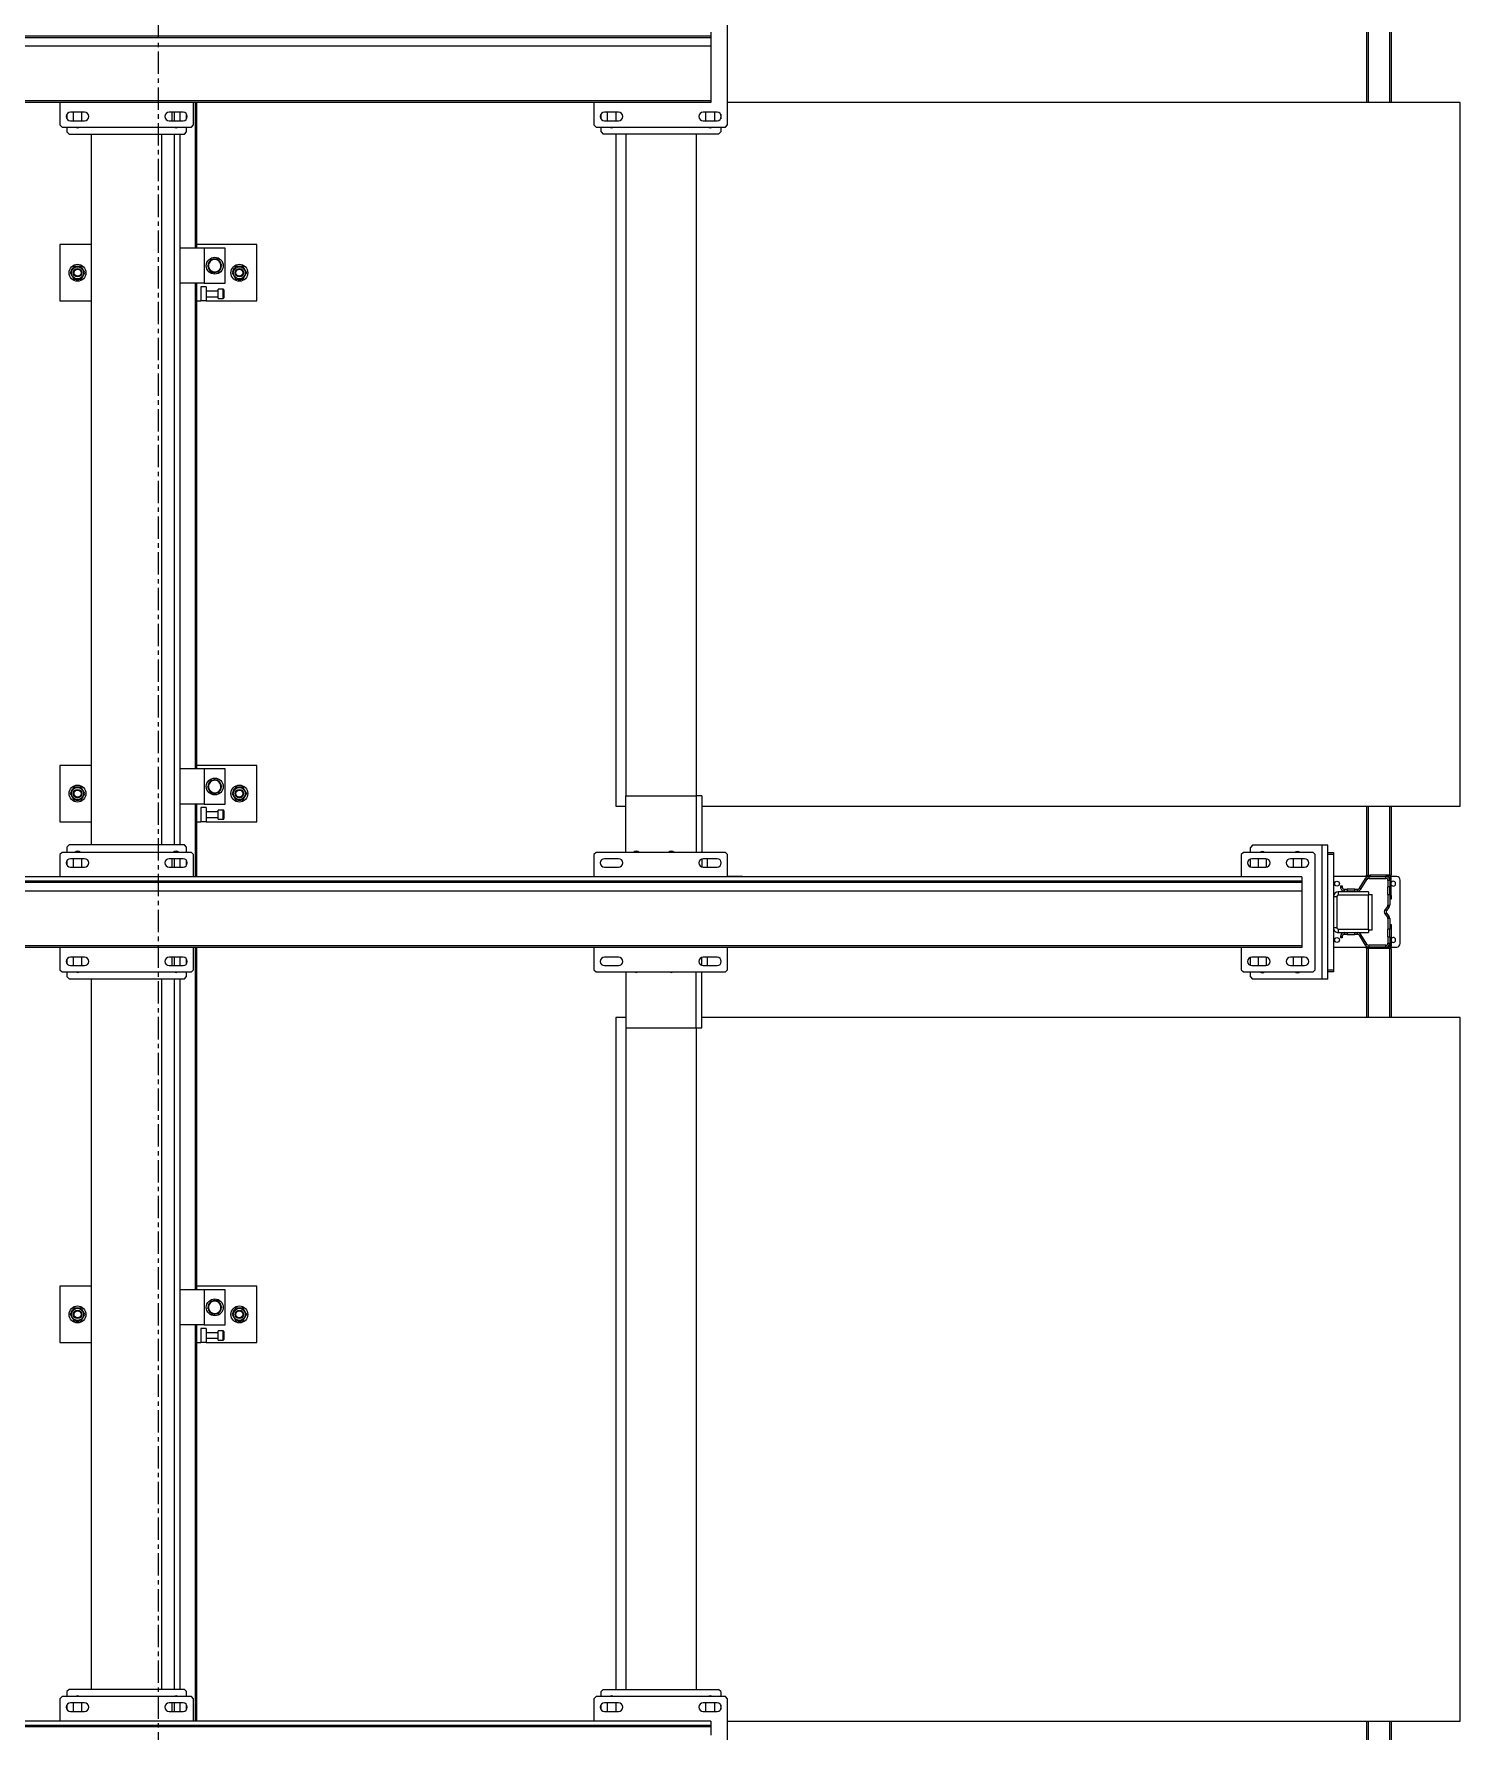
# Model space of a CAD drawing. Header units: millimetres. Extents: x 6622 to 532820, y 3370 to 359312.
# Drawn here: x 462973 to 465000, y 302526 to 304937 of the extents above; entities that cross this region are included whole.
import ezdxf

# ---------------------------------------------------------------- set-up
doc = ezdxf.new("R2010")
doc.units = ezdxf.units.MM
doc.linetypes.add('CENTER', pattern=[50.8, 31.75, -6.35, 6.35, -6.35])

# ---------------------------------------------------------------- blocks, each defined once
blk = doc.blocks.new('A$C6F3A12F4')
at = {"color": 2, "linetype": 'Continuous', "lineweight": 25}
for p, q in [((9785.2, 3700), (9785.2, 2659)), ((10785.2, 3700), (9785.2, 3700)), ((10785.2, 2622.1), (10785.2, 3700)), ((11085.2, 3700), (11085.2, 2622.1)), ((12085.2, 3700), (11085.2, 3700)), ((12085.2, 2659), (12085.2, 3700)), ((9685.2, 3602), (9785.2, 3602)), ((9685.2, 3599.5), (9785.2, 3599.5)), ((10785.2, 3602), (10883.2, 3602)), ((10785.2, 3599.5), (10883.2, 3599.5)), ((10883.2, 3599.5), (10883.2, 3602)), ((10883.2, 3599), (10883.2, 3599.5)), ((10885.2, 3599), (10883.2, 3599)), ((10883.2, 3599), (10883.2, 3572)), ((10885.2, 3610), (10885.2, 3601.8)), ((10885.2, 3599), (10885.2, 3594.5)), ((10887.7, 3594.5), (10885.2, 3594.5)), ((10885.2, 3570.1), (10885.2, 3594.5)), ((10886.2, 3602), (10886.2, 3600)), ((10912.2, 3602), (10886.2, 3602)), ((10890.7, 3600), (10886.2, 3600)), ((10887.7, 3570.1), (10887.7, 3594.5)), ((10980.2, 3615), (10890.2, 3615)), ((10890.7, 3600), (10890.7, 3597.5)), ((10890.7, 3600), (10899.8, 3600)), ((10890.7, 3597.5), (10899.8, 3597.5)), ((10899.8, 3600), (10899.8, 3597.5)), ((10910.6, 3600), (10899.8, 3600)), ((10910.6, 3597.5), (10899.8, 3597.5)), ((10910.6, 3600), (10925.8, 3600)), ((10910.6, 3597.5), (10910.6, 3600)), ((10910.6, 3597.5), (10925.8, 3597.5)), ((10912.2, 3600), (10912.2, 3602)), ((10912.2, 3602), (10917.2, 3602)), ((10917.2, 3602), (10917.2, 3600)), ((10925.8, 3597.5), (10925.8, 3600)), ((10929.2, 3598.8), (10927.6, 3596.8)), ((10927.6, 3596.8), (10931.8, 3593.5)), ((10929.2, 3598.8), (10933.3, 3595.5)), ((10931.8, 3593.5), (10933.3, 3595.5)), ((10937.1, 3595.5), (10941.2, 3598.8)), ((10937.1, 3595.5), (10938.6, 3593.5)), ((10938.6, 3593.5), (10942.8, 3596.8)), ((10942.8, 3596.8), (10941.2, 3598.8)), ((10944.6, 3600), (10944.6, 3597.5)), ((10944.6, 3600), (10959.8, 3600)), ((10944.6, 3597.5), (10959.8, 3597.5)), ((10953.2, 3600), (10953.2, 3602)), ((10953.2, 3602), (10958.2, 3602)), ((10958.2, 3602), (10958.2, 3600)), ((10958.2, 3602), (10984.2, 3602)), ((10959.8, 3600), (10959.8, 3597.5)), ((10970.6, 3600), (10959.8, 3600)), ((10970.6, 3597.5), (10959.8, 3597.5)), ((10970.6, 3600), (10979.7, 3600)), ((10970.6, 3597.5), (10970.6, 3600)), ((10970.6, 3597.5), (10979.7, 3597.5)), ((10979.7, 3600), (10984.2, 3600)), ((10979.7, 3597.5), (10979.7, 3600)), ((10985.2, 3594.5), (10982.7, 3594.5)), ((10982.7, 3594.5), (10982.7, 3570.1)), ((10984.2, 3600), (10984.2, 3602)), ((10985.2, 3601.8), (10985.2, 3610)), ((10987.2, 3599), (10985.2, 3599)), ((10985.2, 3599), (10985.2, 3594.5)), ((10985.2, 3594.5), (10985.2, 3570.1)), ((10987.2, 3599.5), (10987.2, 3602)), ((10987.2, 3602), (11085.2, 3602)), ((10987.2, 3599), (10987.2, 3599.5)), ((10987.2, 3599.5), (11085.2, 3599.5)), ((10987.2, 3599), (10987.2, 3572)), ((12085.2, 3602), (12185.2, 3602)), ((12085.2, 3599.5), (12185.2, 3599.5)), ((9685.2, 3569.5), (9785.2, 3569.5)), ((10785.2, 3569.5), (10883.2, 3569.5)), ((10883.2, 3572), (10885.2, 3572)), ((10883.2, 3567), (10883.2, 3572)), ((10885.2, 3570.1), (10885.2, 3567)), ((10885.2, 3570.1), (10887.7, 3570.1)), ((10906.7, 3569.9), (10906.7, 3526.9)), ((10906.7, 3569.9), (10911.7, 3569.9)), ((10910.7, 3569.9), (10910.7, 3574.9)), ((10960.7, 3574.9), (10910.7, 3574.9)), ((10960.7, 3569.9), (10910.7, 3569.9)), ((10911.7, 3569.9), (10911.7, 3526.9)), ((10959.7, 3526.9), (10959.7, 3569.9)), ((10959.7, 3569.9), (10964.7, 3569.9)), ((10960.7, 3569.9), (10960.7, 3574.9)), ((10964.7, 3526.9), (10964.7, 3569.9)), ((10982.7, 3570.1), (10985.2, 3570.1)), ((10985.2, 3572), (10987.2, 3572)), ((10985.2, 3567), (10985.2, 3570.1)), ((10987.2, 3572), (10987.2, 3567)), ((10987.2, 3569.5), (11085.2, 3569.5)), ((12085.2, 3569.5), (12185.2, 3569.5)), ((9685.2, 3567), (9785.2, 3567)), ((10785.2, 3567), (10883.2, 3567)), ((10885.2, 3567), (10883.2, 3567)), ((10885.2, 3567), (10885.2, 3520)), ((10889.1, 3567.5), (10887.8, 3565.4)), ((10901.8, 3556.9), (10887.8, 3565.4)), ((10903.1, 3559), (10889.1, 3567.5)), ((10901.8, 3556.9), (10903.1, 3559)), ((10903.2, 3550.3), (10903.2, 3554.3)), ((10905.7, 3554.3), (10903.2, 3554.3)), ((10905.7, 3550.3), (10903.2, 3550.3)), ((10903.2, 3550.3), (10903.2, 3539.5)), ((10905.7, 3550.3), (10905.7, 3554.3)), ((10905.7, 3550.3), (10905.7, 3539.5)), ((10967.2, 3554.3), (10964.7, 3554.3)), ((10967.2, 3550.3), (10964.7, 3550.3)), ((10967.2, 3554.3), (10967.2, 3550.3)), ((10967.2, 3539.5), (10967.2, 3550.3)), ((10981.3, 3567.5), (10967.3, 3559)), ((10967.3, 3559), (10968.6, 3556.9)), ((10982.6, 3565.4), (10968.6, 3556.9)), ((10982.6, 3565.4), (10981.3, 3567.5)), ((10987.2, 3567), (10985.2, 3567)), ((10985.2, 3520), (10985.2, 3567)), ((10987.2, 3567), (11085.2, 3567)), ((12085.2, 3567), (12185.2, 3567)), ((10898.2, 3532.5), (10900.2, 3532.5)), ((10898.2, 3530), (10898.2, 3532.5)), ((10898.2, 3530), (10900.2, 3530)), ((10900.2, 3530), (10900.2, 3532.5)), ((10903.2, 3539.5), (10905.7, 3539.5)), ((10903.2, 3535.5), (10903.2, 3539.5)), ((10903.2, 3535.5), (10905.7, 3535.5)), ((10905.7, 3535.5), (10905.7, 3539.5)), ((10906.7, 3526.9), (10911.7, 3526.9)), ((10913.7, 3524.9), (10913.7, 3519.9)), ((10913.7, 3524.9), (10957.7, 3524.9)), ((10957.7, 3519.9), (10957.7, 3524.9)), ((10959.7, 3526.9), (10964.7, 3526.9)), ((10964.7, 3539.5), (10967.2, 3539.5)), ((10964.7, 3535.5), (10967.2, 3535.5)), ((10967.2, 3539.5), (10967.2, 3535.5)), ((10970.2, 3532.5), (10970.2, 3530)), ((10970.2, 3532.5), (10972.2, 3532.5)), ((10970.2, 3530), (10972.2, 3530)), ((10972.2, 3532.5), (10972.2, 3530)), ((11030.7, 3511.9), (10840.7, 3511.9)), ((10840.7, 3511.9), (10840.7, 3503.9)), ((11030.7, 3503.9), (10840.7, 3503.9)), ((10840.7, 3503.9), (10840.7, 3404.9)), ((10850.7, 3511.9), (10850.7, 3519.9)), ((10850.7, 3519.9), (10853.7, 3519.9)), ((10853.7, 3519.9), (10853.7, 3511.9)), ((10853.7, 3519.9), (11017.7, 3519.9)), ((11017.7, 3511.9), (11017.7, 3519.9)), ((11017.7, 3519.9), (11020.7, 3519.9)), ((11020.7, 3519.9), (11020.7, 3511.9)), ((11030.7, 3511.9), (11030.7, 3503.9)), ((11030.7, 3503.9), (11030.7, 3404.9)), ((10853.7, 3494), (10850.7, 3491)), ((10850.7, 3491), (10850.7, 3392)), ((11017.7, 3494), (10853.7, 3494)), ((10859.7, 3479), (10859.7, 3459)), ((10871.7, 3474.9), (10859.7, 3474.9)), ((10871.7, 3459), (10871.7, 3479)), ((10885.7, 3475), (10885.7, 225)), ((10885.7, 3475), (10891.1, 3475)), ((10891.1, 225), (10891.1, 3475)), ((10891.1, 3475), (10893.7, 3475)), ((10893.7, 3475), (10893.7, 225)), ((10893.7, 3475), (10905.7, 3475)), ((10905.7, 3475), (10905.7, 225)), ((10905.7, 3475), (10983.1, 3475)), ((10983.1, 225), (10983.1, 3475)), ((10983.1, 3475), (10985.7, 3475)), ((10985.7, 3475), (10985.7, 225)), ((10999.7, 3479), (10999.7, 3459)), ((11011.7, 3474.9), (10999.7, 3474.9)), ((11011.7, 3459), (11011.7, 3479)), ((11020.7, 3491), (11017.7, 3494)), ((11020.7, 3392), (11020.7, 3491)), ((10859.7, 3462.9), (10871.7, 3462.9)), ((10999.7, 3462.9), (11011.7, 3462.9)), ((10871.6, 3424.9), (10859.8, 3424.9)), ((11011.6, 3424.9), (10999.8, 3424.9)), ((10840.7, 3404.9), (10843.7, 3401.9)), ((10850.7, 3401.9), (10843.7, 3401.9)), ((10859.7, 3424), (10859.7, 3404)), ((10859.7, 3412.9), (10871.7, 3412.9)), ((10871.3, 3401.9), (10860.1, 3401.9)), ((10871.7, 3404), (10871.7, 3424)), ((10999.7, 3424), (10999.7, 3404)), ((10999.7, 3412.9), (11011.7, 3412.9)), ((11011.3, 3401.9), (11000.1, 3401.9)), ((11011.7, 3404), (11011.7, 3424)), ((11027.7, 3401.9), (11020.7, 3401.9)), ((11027.7, 3401.9), (11030.7, 3404.9)), ((10850.7, 3392), (10853.7, 3389)), ((10853.7, 3389), (10885.7, 3389)), ((10985.7, 3389), (11017.7, 3389)), ((11017.7, 3389), (11020.7, 3392)), ((10885.2, 2680), (10885.2, 2659)), ((9817.2, 2659), (9653.2, 2659)), ((9820.2, 2656), (9817.2, 2659)), ((9820.2, 2472), (9820.2, 2656)), ((10853.7, 2659), (10850.7, 2656)), ((10850.7, 2656), (10850.7, 2472)), ((10885.7, 2659), (10853.7, 2659)), ((11017.7, 2659), (10985.7, 2659)), ((11020.7, 2656), (11017.7, 2659)), ((11020.7, 2472), (11020.7, 2656)), ((12053.2, 2659), (12050.2, 2656)), ((12050.2, 2656), (12050.2, 2472)), ((12217.2, 2659), (12053.2, 2659)), ((9685.2, 2635), (9690.6, 2635)), ((9690.6, 1065), (9690.6, 2635)), ((9690.6, 2635), (9693.2, 2635)), ((9693.2, 2635), (9693.2, 1065)), ((9693.2, 2635), (9705.2, 2635)), ((9705.2, 2635), (9705.2, 1065)), ((9705.2, 2635), (9782.6, 2635)), ((9782.6, 1065), (9782.6, 2635)), ((9782.6, 2635), (9785.2, 2635)), ((9785.2, 2635), (9785.2, 1065)), ((9799.2, 2644), (9799.2, 2624)), ((9799.2, 2640.1), (9811.2, 2640.1)), ((9802, 2649.1), (9808.4, 2649.1)), ((9811.2, 2624), (9811.2, 2644)), ((9820.2, 2649.1), (9827.2, 2649.1)), ((9830.2, 2646.1), (9827.2, 2649.1)), ((9830.2, 2646.1), (9830.2, 2482.1)), ((10859.7, 2644), (10859.7, 2624)), ((10859.7, 2630.1), (10871.7, 2630.1)), ((10871.7, 2624), (10871.7, 2644)), ((10999.7, 2644), (10999.7, 2624)), ((10999.7, 2630.1), (11011.7, 2630.1)), ((11011.7, 2624), (11011.7, 2644)), ((12043.2, 2649.1), (12040.2, 2646.1)), ((12040.2, 2482.1), (12040.2, 2646.1)), ((12043.2, 2649.1), (12050.2, 2649.1)), ((12059.2, 2644), (12059.2, 2624)), ((12059.2, 2640.1), (12071.2, 2640.1)), ((12062, 2649.1), (12068.4, 2649.1)), ((12071.2, 2624), (12071.2, 2644)), ((12085.2, 2635), (12090.6, 2635)), ((12085.2, 2635), (12085.2, 1065)), ((12090.6, 1065), (12090.6, 2635)), ((12090.6, 2635), (12093.2, 2635)), ((12093.2, 2635), (12093.2, 1065)), ((12093.2, 2635), (12105.2, 2635)), ((9811.2, 2628.1), (9799.2, 2628.1)), ((9830.2, 2614.1), (10770.2, 2614.1)), ((10770.2, 2622.1), (10770.2, 2614.1)), ((10770.2, 2622.1), (10850.7, 2622.1)), ((10770.2, 2614.1), (10850.7, 2614.1)), ((10770.2, 2514.1), (10770.2, 2614.1)), ((10860, 2622.1), (10871.4, 2622.1)), ((11011.4, 2622.1), (11000, 2622.1)), ((11100.2, 2622.1), (11020.7, 2622.1)), ((11100.2, 2614.1), (11020.7, 2614.1)), ((11100.2, 2614.1), (11100.2, 2622.1)), ((11100.2, 2514.1), (11100.2, 2614.1)), ((11100.2, 2614.1), (12040.2, 2614.1)), ((12071.2, 2628.1), (12059.2, 2628.1)), ((9830.2, 2514.1), (10770.2, 2514.1)), ((10850.7, 2514.1), (10770.2, 2514.1)), ((10785.2, 2500), (10785.2, 2514.1)), ((11020.7, 2514.1), (11100.2, 2514.1)), ((11085.2, 2514.1), (11085.2, 2500)), ((11100.2, 2514.1), (12040.2, 2514.1)), ((9799.2, 2504), (9799.2, 2484)), ((9799.2, 2500.1), (9811.2, 2500.1)), ((9799.2, 2500), (9811.2, 2500)), ((9811.2, 2488.1), (9799.2, 2488.1)), ((9811.2, 2484), (9811.2, 2504)), ((9830.2, 2500), (10785.2, 2500)), ((10859.7, 2504), (10859.7, 2484)), ((10871.7, 2484), (10871.7, 2504)), ((10999.7, 2504), (10999.7, 2484)), ((11011.7, 2484), (11011.7, 2504)), ((11085.2, 2500), (12040.2, 2500)), ((12059.2, 2504), (12059.2, 2484)), ((12059.2, 2500.1), (12071.2, 2500.1)), ((12059.2, 2500), (12071.2, 2500)), ((12071.2, 2488.1), (12059.2, 2488.1)), ((12071.2, 2484), (12071.2, 2504)), ((9785.2, 2469), (9817.2, 2469)), ((9808.7, 2479.1), (9801.7, 2479.1)), ((9817.2, 2469), (9820.2, 2472)), ((9827.2, 2479.1), (9820.2, 2479.1)), ((9827.2, 2479.1), (9830.2, 2482.1)), ((10850.7, 2472), (10853.7, 2469)), ((10853.7, 2469), (10885.7, 2469)), ((10985.7, 2469), (11017.7, 2469)), ((11017.7, 2469), (11020.7, 2472)), ((12040.2, 2482.1), (12043.2, 2479.1)), ((12050.2, 2479.1), (12043.2, 2479.1)), ((12050.2, 2472), (12053.2, 2469)), ((12053.2, 2469), (12085.2, 2469)), ((12068.6, 2479.1), (12061.8, 2479.1)), ((9987.2, 1990), (9987.2, 1904)), ((10067.2, 1990), (9987.2, 1990)), ((10067.2, 1918), (10067.2, 1990)), ((10727.2, 1990), (10727.2, 1904)), ((10807.2, 1990), (10727.2, 1990)), ((10807.2, 1918), (10807.2, 1990)), ((11467.2, 1990), (11467.2, 1904)), ((11547.2, 1990), (11467.2, 1990)), ((11547.2, 1918), (11547.2, 1990)), ((10036.7, 1965), (10036.2, 1965)), ((10036.6, 1963.2), (10036.2, 1963.2)), ((10036.3, 1962.2), (10036.6, 1963.2)), ((10776.8, 1965), (10776.2, 1965)), ((10776.6, 1963.2), (10776.2, 1963.2)), ((10776.3, 1962.2), (10776.6, 1963.2)), ((11516.8, 1965), (11516.2, 1965)), ((11516.6, 1963.2), (11516.2, 1963.2)), ((11516.3, 1962.2), (11516.6, 1963.2)), ((10042.2, 1945), (9992.2, 1945)), ((9992.2, 1945), (9992.2, 1915)), ((10012.2, 1937.3), (10008, 1934.4)), ((10016.4, 1940.2), (10012.2, 1937.3)), ((10021, 1938), (10016.4, 1940.2)), ((10025.6, 1935.8), (10021, 1938)), ((10026.8, 1930), (10026.1, 1930)), ((10042.2, 1915), (10042.2, 1945)), ((10050.7, 1942), (10050.7, 1935)), ((10063.7, 1942), (10050.7, 1942)), ((10063.7, 1935), (10050.7, 1935)), ((10051.7, 1943), (10062.7, 1943)), ((10053.2, 1935), (10053.2, 1918)), ((10061.2, 1918), (10061.2, 1935)), ((10063.7, 1935), (10063.7, 1942)), ((10782.2, 1945), (10732.2, 1945)), ((10732.2, 1945), (10732.2, 1915)), ((10752.2, 1937.3), (10748, 1934.4)), ((10756.4, 1940.2), (10752.2, 1937.3)), ((10761, 1938), (10756.4, 1940.2)), ((10765.6, 1935.8), (10761, 1938)), ((10766.8, 1930), (10766.1, 1930)), ((10782.2, 1915), (10782.2, 1945)), ((10790.7, 1942), (10790.7, 1935)), ((10803.7, 1942), (10790.7, 1942)), ((10803.7, 1935), (10790.7, 1935)), ((10791.7, 1943), (10802.7, 1943)), ((10793.2, 1935), (10793.2, 1918)), ((10801.2, 1918), (10801.2, 1935)), ((10803.7, 1935), (10803.7, 1942)), ((11522.2, 1945), (11472.2, 1945)), ((11472.2, 1945), (11472.2, 1915)), ((11492.2, 1937.3), (11488, 1934.4)), ((11496.4, 1940.2), (11492.2, 1937.3)), ((11501, 1938), (11496.4, 1940.2)), ((11505.6, 1935.8), (11501, 1938)), ((11506.7, 1930), (11506.1, 1930)), ((11522.2, 1915), (11522.2, 1945)), ((11530.7, 1942), (11530.7, 1935)), ((11543.7, 1942), (11530.7, 1942)), ((11543.7, 1935), (11530.7, 1935)), ((11531.7, 1943), (11542.7, 1943)), ((11533.2, 1935), (11533.2, 1918)), ((11541.2, 1918), (11541.2, 1935)), ((11543.7, 1935), (11543.7, 1942)), ((9992.2, 1915), (9992.2, 1880.2)), ((9992.2, 1915), (10042.2, 1915)), ((10008.8, 1924.2), (10013.4, 1922)), ((10013.4, 1922), (10018, 1919.8)), ((10018, 1919.8), (10022.2, 1922.7)), ((10022.2, 1922.7), (10026.4, 1925.6)), ((10026.6, 1928.2), (10026.2, 1928.2)), ((10026.4, 1927.4), (10026.6, 1928.2)), ((10042.2, 1915), (10042.2, 1880.2)), ((10047.2, 1918), (10047.2, 1910)), ((10047.2, 1918), (10067.2, 1918)), ((10047.2, 1910), (10067.2, 1910)), ((10067.2, 1918), (10067.2, 1910)), ((10067.2, 1904), (10067.2, 1910)), ((10732.2, 1915), (10732.2, 1880.2)), ((10732.2, 1915), (10782.2, 1915)), ((10748.8, 1924.2), (10753.4, 1922)), ((10753.4, 1922), (10758, 1919.8)), ((10758, 1919.8), (10762.2, 1922.7)), ((10762.2, 1922.7), (10766.4, 1925.6)), ((10766.6, 1928.2), (10766.2, 1928.2)), ((10766.4, 1927.4), (10766.6, 1928.2)), ((10782.2, 1915), (10782.2, 1880.2)), ((10787.2, 1918), (10787.2, 1910)), ((10787.2, 1918), (10807.2, 1918)), ((10787.2, 1910), (10807.2, 1910)), ((10807.2, 1918), (10807.2, 1910)), ((10807.2, 1904), (10807.2, 1910)), ((11472.2, 1915), (11472.2, 1880.2)), ((11472.2, 1915), (11522.2, 1915)), ((11488.8, 1924.2), (11493.4, 1922)), ((11493.4, 1922), (11498, 1919.8)), ((11498, 1919.8), (11502.2, 1922.7)), ((11502.2, 1922.7), (11506.4, 1925.6)), ((11506.6, 1928.2), (11506.2, 1928.2)), ((11506.4, 1927.4), (11506.6, 1928.2)), ((11522.2, 1915), (11522.2, 1880.2)), ((11527.2, 1918), (11527.2, 1910)), ((11527.2, 1918), (11547.2, 1918)), ((11527.2, 1910), (11547.2, 1910)), ((11547.2, 1918), (11547.2, 1910)), ((11547.2, 1904), (11547.2, 1910)), ((9785.2, 1904), (9992.2, 1904)), ((9992.2, 1902.7), (9785.2, 1902.7)), ((9817.2, 1900), (9785.2, 1900)), ((9799.2, 1885), (9799.2, 1865)), ((9811.2, 1881), (9799.2, 1881)), ((9808.5, 1890), (9801.9, 1890)), ((9811.2, 1865), (9811.2, 1885)), ((9820.2, 1897), (9817.2, 1900)), ((9820.2, 1713), (9820.2, 1897)), ((9827.2, 1890), (9820.2, 1890)), ((9830.2, 1887), (9827.2, 1890)), ((9830.2, 1723), (9830.2, 1887)), ((10042.2, 1904), (10732.2, 1904)), ((10732.2, 1902.7), (10042.2, 1902.7)), ((10782.2, 1904), (10885.7, 1904)), ((10885.7, 1902.7), (10782.2, 1902.7)), ((10843.2, 1890), (10840.2, 1887)), ((10840.2, 1887), (10840.2, 1723)), ((10850.7, 1890), (10843.2, 1890)), ((10853.7, 1900), (10850.7, 1897)), ((10850.7, 1897), (10850.7, 1713)), ((10885.7, 1900), (10853.7, 1900)), ((10859.7, 1885), (10859.7, 1865)), ((10871.7, 1881), (10859.7, 1881)), ((10869, 1890), (10862.4, 1890)), ((10871.7, 1865), (10871.7, 1885)), ((10985.7, 1904), (11472.2, 1904)), ((11472.2, 1902.7), (10985.7, 1902.7)), ((11017.7, 1900), (10985.7, 1900)), ((10999.7, 1885), (10999.7, 1865)), ((11011.7, 1881), (10999.7, 1881)), ((11009, 1890), (11002.4, 1890)), ((11011.7, 1865), (11011.7, 1885)), ((11020.7, 1897), (11017.7, 1900)), ((11020.7, 1713), (11020.7, 1897)), ((11027.2, 1890), (11020.7, 1890)), ((11030.2, 1887), (11027.2, 1890)), ((11030.2, 1723), (11030.2, 1887)), ((11522.2, 1904), (12085.2, 1904)), ((12085.2, 1902.7), (11522.2, 1902.7)), ((12043.2, 1890), (12040.2, 1887)), ((12040.2, 1887), (12040.2, 1723)), ((12050.2, 1890), (12043.2, 1890)), ((12053.2, 1900), (12050.2, 1897)), ((12050.2, 1897), (12050.2, 1713)), ((12085.2, 1900), (12053.2, 1900)), ((12059.2, 1885), (12059.2, 1865)), ((12071.2, 1881), (12059.2, 1881)), ((12068.5, 1890), (12061.9, 1890)), ((12071.2, 1865), (12071.2, 1885)), ((9799.2, 1880.2), (9811.2, 1880.2)), ((9811.2, 1872.8), (9799.2, 1872.8)), ((9799.2, 1869), (9811.2, 1869)), ((9820.8, 1872.8), (9820.2, 1872.8)), ((9830.2, 1880.2), (10840.2, 1880.2)), ((10840.2, 1872.8), (9830.2, 1872.8)), ((10850.7, 1872.8), (10849.6, 1872.8)), ((10859.7, 1880.2), (10871.7, 1880.2)), ((10871.7, 1872.8), (10859.7, 1872.8)), ((10859.7, 1869), (10871.7, 1869)), ((10999.7, 1880.2), (11011.7, 1880.2)), ((11011.7, 1872.8), (10999.7, 1872.8)), ((10999.7, 1869), (11011.7, 1869)), ((11020.8, 1872.8), (11020.7, 1872.8)), ((11030.2, 1880.2), (12040.2, 1880.2)), ((12040.2, 1872.8), (11030.2, 1872.8)), ((12050.2, 1872.8), (12049.6, 1872.8)), ((12059.2, 1880.2), (12071.2, 1880.2)), ((12071.2, 1872.8), (12059.2, 1872.8)), ((12059.2, 1869), (12071.2, 1869)), ((10840.2, 1855), (9830.2, 1855)), ((12040.2, 1855), (11030.2, 1855)), ((9799.2, 1745), (9799.2, 1725)), ((9811.2, 1741), (9799.2, 1741)), ((9811.2, 1725), (9811.2, 1745)), ((10840.2, 1755), (9830.2, 1755)), ((9987.2, 1755), (9987.2, 1710)), ((10067.2, 1710), (10067.2, 1755)), ((10727.2, 1755), (10727.2, 1710)), ((10807.2, 1710), (10807.2, 1755)), ((10859.7, 1745), (10859.7, 1725)), ((10871.7, 1741), (10859.7, 1741)), ((10871.7, 1725), (10871.7, 1745)), ((10999.7, 1745), (10999.7, 1725)), ((11011.7, 1741), (10999.7, 1741)), ((11011.7, 1725), (11011.7, 1745)), ((12040.2, 1755), (11030.2, 1755)), ((11467.2, 1755), (11467.2, 1710)), ((11547.2, 1710), (11547.2, 1755)), ((12059.2, 1745), (12059.2, 1725)), ((12071.2, 1741), (12059.2, 1741)), ((12071.2, 1725), (12071.2, 1745)), ((9799.2, 1729), (9811.2, 1729)), ((9801.9, 1720), (9808.5, 1720)), ((9817.2, 1710), (9820.2, 1713)), ((9820.2, 1720), (9827.2, 1720)), ((9827.2, 1720), (9830.2, 1723)), ((10036.7, 1735), (10036.2, 1735)), ((10036.6, 1733.2), (10036.2, 1733.2)), ((10036.3, 1732.2), (10036.6, 1733.2)), ((10776.8, 1735), (10776.2, 1735)), ((10776.6, 1733.2), (10776.2, 1733.2)), ((10776.3, 1732.2), (10776.6, 1733.2)), ((10840.2, 1723), (10843.2, 1720)), ((10843.2, 1720), (10850.7, 1720)), ((10850.7, 1713), (10853.7, 1710)), ((10859.7, 1729), (10871.7, 1729)), ((10862.4, 1720), (10869, 1720)), ((10999.7, 1729), (11011.7, 1729)), ((11002.4, 1720), (11009, 1720)), ((11017.7, 1710), (11020.7, 1713)), ((11020.7, 1720), (11027.2, 1720)), ((11027.2, 1720), (11030.2, 1723)), ((11516.8, 1735), (11516.2, 1735)), ((11516.6, 1733.2), (11516.2, 1733.2)), ((11516.3, 1732.2), (11516.6, 1733.2)), ((12040.2, 1723), (12043.2, 1720)), ((12043.2, 1720), (12050.2, 1720)), ((12050.2, 1713), (12053.2, 1710)), ((12059.2, 1729), (12071.2, 1729)), ((12061.9, 1720), (12068.5, 1720)), ((9785.2, 1710), (9817.2, 1710)), ((9987.2, 1710), (10067.2, 1710)), ((10727.2, 1710), (10807.2, 1710)), ((10853.7, 1710), (10885.7, 1710)), ((10985.7, 1710), (11017.7, 1710)), ((11467.2, 1710), (11547.2, 1710)), ((12053.2, 1710), (12085.2, 1710))]:
    blk.add_line(p, q, dxfattribs=at)
at = {"color": 2, "linetype": 'Continuous', "lineweight": 25, "flags": 128}
for points in [[(10036.7, 1965), (10036.6, 1966.9), (10036.3, 1967.9)], [(10776.8, 1965), (10776.6, 1966.9), (10776.3, 1967.9)], [(11516.8, 1965), (11516.6, 1966.9), (11516.3, 1967.9)], [(10036.7, 1735), (10036.6, 1736.9), (10036.3, 1737.9)], [(10776.8, 1735), (10776.6, 1736.9), (10776.3, 1737.9)], [(11516.8, 1735), (11516.6, 1736.9), (11516.3, 1737.9)]]:
    blk.add_lwpolyline(points, dxfattribs=at)
at = {"color": 2, "linetype": 'Continuous', "lineweight": 25}
for centre, radius in [((10895.2, 3525), 3.5), ((10975.2, 3525), 3.5), ((10027.2, 1965), 12), ((10027.2, 1965), 8.62), ((10027.2, 1965), 6), ((10027.2, 1965), 5), ((10767.2, 1965), 12), ((10767.2, 1965), 8.62), ((10767.2, 1965), 6), ((10767.2, 1965), 5), ((11507.2, 1965), 12), ((11507.2, 1965), 8.62), ((11507.2, 1965), 6), ((11507.2, 1965), 5), ((10017.2, 1930), 12), ((10757.2, 1930), 12), ((11497.2, 1930), 12), ((10027.2, 1735), 12), ((10027.2, 1735), 8.63), ((10027.2, 1735), 6), ((10027.2, 1735), 5), ((10767.2, 1735), 12), ((10767.2, 1735), 8.63), ((10767.2, 1735), 6), ((10767.2, 1735), 5), ((11507.2, 1735), 12), ((11507.2, 1735), 8.62), ((11507.2, 1735), 6), ((11507.2, 1735), 5)]:
    blk.add_circle(centre, radius, dxfattribs=at)
for centre, radius, start, end in [((10886.2, 3599), 3, 90, 180), ((10890.2, 3610), 5, 90, 180), ((10886.2, 3599), 1, 90, 180), ((10890.7, 3594.5), 5.5, 90, 180), ((10890.7, 3594.5), 3, 90, 180), ((10895.2, 3605), 3.5, 301.0027, 180), ((10895.2, 3605), 3.5, 180, 238.9973), ((10925.8, 3594.5), 5.5, 51.3402, 90), ((10925.8, 3594.5), 3, 51.3402, 90), ((10935.2, 3597.8), 5.5, 231.3402, 308.6598), ((10935.2, 3597.8), 3, 231.3402, 308.6598), ((10944.6, 3594.5), 5.5, 90, 128.6598), ((10944.6, 3594.5), 3, 90, 128.6598), ((10975.2, 3605), 3.5, 301.0027, 180), ((10975.2, 3605), 3.5, 180, 238.9973), ((10979.7, 3594.5), 5.5, 0, 90), ((10979.7, 3594.5), 3, 0, 90), ((10980.2, 3610), 5, 0, 90), ((10984.2, 3599), 3, 0, 90), ((10984.2, 3599), 1, 0, 90), ((10890.7, 3570.1), 5.5, 180, 238.5704), ((10890.7, 3570.1), 3, 180, 238.5704), ((10979.7, 3570.1), 3, 301.4296, 0), ((10979.7, 3570.1), 5.5, 301.4296, 0), ((10900.2, 3554.3), 3, 0, 58.5704), ((10900.2, 3554.3), 5.5, 0, 58.5704), ((10970.2, 3554.3), 5.5, 121.4296, 180), ((10970.2, 3554.3), 3, 121.4296, 180), ((10900.2, 3535.5), 5.5, 270, 0), ((10900.2, 3535.5), 3, 270, 0), ((10913.7, 3526.9), 7, 180, 270), ((10913.7, 3526.9), 2, 180, 270), ((10957.7, 3526.9), 7, 270, 0), ((10957.7, 3526.9), 2, 270, 0), ((10970.2, 3535.5), 5.5, 180, 270), ((10970.2, 3535.5), 3, 180, 270), ((10865.7, 3479), 6, 0, 180), ((11005.7, 3479), 6, 0, 180), ((10855.7, 3468.9), 6, 146.4427, 213.5573), ((10865.7, 3459), 6, 180, 0), ((11005.7, 3459), 6, 180, 0), ((11015.7, 3468.9), 6, 326.4427, 33.5573), ((10865.7, 3424), 6, 0, 180), ((11005.7, 3424), 6, 0, 180), ((10855.7, 3418.9), 6, 146.4427, 213.5573), ((10865.7, 3404), 6, 180, 0), ((11005.7, 3404), 6, 180, 0), ((11015.7, 3418.9), 6, 326.4427, 33.5573), ((10890.2, 2680), 5, 154.1581, 180), ((9805.2, 2644), 6, 0, 180), ((9815.2, 2634.1), 6, 326.4427, 33.5573), ((10865.7, 2644), 6, 0, 180), ((11005.7, 2644), 6, 0, 180), ((12055.2, 2634.1), 6, 146.4427, 213.5573), ((12065.2, 2644), 6, 0, 180), ((9805.2, 2624), 6, 180, 0), ((10865.7, 2624), 6, 180, 0), ((11005.7, 2624), 6, 180, 0), ((12065.2, 2624), 6, 180, 0), ((10855.2, 2579.1), 6, 138.5904, 221.4096), ((11015.2, 2579.1), 6, 336.4435, 23.5565), ((10855.2, 2529.1), 6, 138.5904, 221.4096), ((9805.2, 2504), 6, 0, 180), ((10865.7, 2504), 6, 0, 180), ((11005.7, 2504), 6, 0, 180), ((11015.2, 2529.1), 6, 336.4435, 23.5565), ((12065.2, 2504), 6, 0, 180), ((9805.2, 2484), 6, 180, 0), ((9815.2, 2494.1), 6, 326.4427, 33.5573), ((10865.7, 2484), 6, 180, 0), ((11005.7, 2484), 6, 180, 0), ((12055.2, 2494.1), 6, 146.4427, 213.5573), ((12065.2, 2484), 6, 180, 0), ((10027.2, 1965), 9.55, 221.2996, 256.7088), ((10027.2, 1965), 9.55, 349.1982, 0), ((10767.2, 1965), 9.55, 221.2996, 256.7088), ((10767.2, 1965), 9.55, 349.1982, 0), ((11507.2, 1965), 9.55, 221.2996, 256.7088), ((11507.2, 1965), 9.55, 349.1982, 0), ((10017.2, 1930), 9.55, 165.3637, 203.9741), ((10017.2, 1930), 8.87, 124.3653, 184.3653), ((10017.2, 1930), 8.87, 184.3653, 244.3653), ((10017.2, 1930), 9.55, 104.5207, 143.3519), ((10017.2, 1930), 8.87, 64.3653, 124.3653), ((10017.2, 1930), 9.55, 42.9611, 84.8708), ((10017.2, 1930), 8.86, 4.3653, 64.3653), ((10017.2, 1930), 8.86, 304.3653, 4.3653), ((10017.2, 1930), 9.55, 0, 24.9691), ((10017.2, 1930), 9.55, 349.1982, 0), ((10051.7, 1942), 1, 90, 180), ((10062.7, 1942), 1, 0, 90), ((10757.2, 1930), 9.55, 165.3637, 203.9741), ((10757.2, 1930), 8.87, 124.3653, 184.3653), ((10757.2, 1930), 8.87, 184.3653, 244.3653), ((10757.2, 1930), 9.55, 104.5207, 143.3519), ((10757.2, 1930), 8.87, 64.3653, 124.3653), ((10757.2, 1930), 9.55, 42.9611, 84.8708), ((10757.2, 1930), 8.86, 4.3653, 64.3653), ((10757.2, 1930), 8.87, 304.3653, 4.3653), ((10757.2, 1930), 9.55, 0, 24.9691), ((10757.2, 1930), 9.55, 349.1982, 0), ((10791.7, 1942), 1, 90, 180), ((10802.7, 1942), 1, 0, 90), ((11497.2, 1930), 9.55, 165.3637, 203.9741), ((11497.2, 1930), 8.87, 124.3653, 184.3653), ((11497.2, 1930), 8.86, 184.3653, 244.3653), ((11497.2, 1930), 9.55, 104.5207, 143.3519), ((11497.2, 1930), 8.87, 64.3653, 124.3653), ((11497.2, 1930), 9.55, 42.9611, 84.8708), ((11497.2, 1930), 8.87, 4.3653, 64.3653), ((11497.2, 1930), 8.87, 304.3653, 4.3653), ((11497.2, 1930), 9.55, 0, 24.9691), ((11497.2, 1930), 9.55, 349.1982, 0), ((11531.7, 1942), 1, 90, 180), ((11542.7, 1942), 1, 0, 90), ((10017.2, 1930), 9.55, 224.4516, 265.4367), ((10017.2, 1930), 8.87, 244.3653, 304.3653), ((10017.2, 1930), 9.55, 283.449, 324.061), ((10757.2, 1930), 9.55, 224.4516, 265.4367), ((10757.2, 1930), 8.87, 244.3653, 304.3653), ((10757.2, 1930), 9.55, 283.449, 324.061), ((11497.2, 1930), 9.55, 224.4516, 265.4367), ((11497.2, 1930), 8.87, 244.3653, 304.3653), ((11497.2, 1930), 9.55, 283.449, 324.061), ((9805.2, 1885), 6, 0, 180), ((10865.7, 1885), 6, 0, 180), ((11005.7, 1885), 6, 0, 180), ((12065.2, 1885), 6, 0, 180), ((9805.2, 1865), 6, 180, 0), ((9815.2, 1875), 6, 326.4427, 33.5573), ((10855.2, 1875), 6, 138.5904, 221.4096), ((10865.7, 1865), 6, 180, 0), ((11005.7, 1865), 6, 180, 0), ((11015.2, 1875), 6, 336.4435, 23.5565), ((12055.2, 1875), 6, 146.4427, 213.5573), ((12065.2, 1865), 6, 180, 0), ((9805.2, 1745), 6, 0, 180), ((9815.2, 1735), 6, 326.4427, 33.5573), ((10855.2, 1735), 6, 138.5904, 221.4096), ((10865.7, 1745), 6, 0, 180), ((11005.7, 1745), 6, 0, 180), ((11015.2, 1735), 6, 336.4435, 23.5565), ((12055.2, 1735), 6, 146.4427, 213.5573), ((12065.2, 1745), 6, 0, 180), ((9805.2, 1725), 6, 180, 0), ((10027.2, 1735), 9.55, 221.2996, 256.7088), ((10027.2, 1735), 9.55, 349.1982, 0), ((10767.2, 1735), 9.55, 221.2996, 256.7088), ((10767.2, 1735), 9.55, 349.1982, 0), ((10865.7, 1725), 6, 180, 0), ((11005.7, 1725), 6, 180, 0), ((11507.2, 1735), 9.55, 221.2996, 256.7088), ((11507.2, 1735), 9.55, 349.1982, 0), ((12065.2, 1725), 6, 180, 0)]:
    blk.add_arc(centre, radius, start, end, dxfattribs=at)
for points, knots in [([(10027.2, 1975.4), (10026.4, 1974.9), (10024.8, 1974), (10022.5, 1972.7), (10020.3, 1971.4), (10018.9, 1970.6), (10018.2, 1970.2)], [0, 0, 0, 0, 0.264614, 0.534981, 0.765363, 1, 1, 1, 1]), ([(10018.2, 1970.2), (10018.2, 1969.8), (10018.2, 1968.5), (10018.2, 1966.2), (10018.2, 1963.2), (10018.2, 1961.1), (10018.2, 1959.8)], [0, 0, 0, 0, 0.131003, 0.38054, 0.636178, 1, 1, 1, 1]), ([(10018.2, 1959.8), (10019, 1959.4), (10020.6, 1958.4), (10022.9, 1957.1), (10025.1, 1955.8), (10026.5, 1955), (10027.2, 1954.6)], [0, 0, 0, 0, 0.264614, 0.534982, 0.765287, 1, 1, 1, 1]), ([(10036.2, 1970.2), (10035.4, 1970.6), (10033.8, 1971.6), (10031.5, 1972.9), (10029.3, 1974.2), (10027.9, 1975), (10027.2, 1975.4)], [0, 0, 0, 0, 0.264634, 0.534945, 0.765345, 1, 1, 1, 1]), ([(10027.2, 1954.6), (10028, 1955.1), (10029.6, 1956), (10031.9, 1957.3), (10034.1, 1958.6), (10035.5, 1959.4), (10036.2, 1959.8)], [0, 0, 0, 0, 0.264557, 0.534946, 0.765345, 1, 1, 1, 1]), ([(10036.2, 1959.8), (10036.2, 1961.1), (10036.2, 1963.2), (10036.2, 1966.2), (10036.2, 1968.4), (10036.2, 1969.8), (10036.2, 1970.2)], [0, 0, 0, 0, 0.363821, 0.613049, 0.868997, 1, 1, 1, 1]), ([(10767.2, 1975.4), (10766.4, 1974.9), (10764.8, 1974), (10762.5, 1972.7), (10760.3, 1971.4), (10758.9, 1970.6), (10758.2, 1970.2)], [0, 0, 0, 0, 0.264634, 0.534945, 0.765345, 1, 1, 1, 1]), ([(10758.2, 1970.2), (10758.2, 1969.8), (10758.2, 1968.5), (10758.2, 1966.2), (10758.2, 1963.2), (10758.2, 1961.1), (10758.2, 1959.8)], [0, 0, 0, 0, 0.131003, 0.38054, 0.636178, 1, 1, 1, 1]), ([(10758.2, 1959.8), (10759, 1959.4), (10760.6, 1958.4), (10762.9, 1957.1), (10765.1, 1955.8), (10766.5, 1955), (10767.2, 1954.6)], [0, 0, 0, 0, 0.264557, 0.534946, 0.765345, 1, 1, 1, 1]), ([(10776.2, 1970.2), (10775.4, 1970.6), (10773.8, 1971.6), (10771.5, 1972.9), (10769.3, 1974.2), (10767.9, 1975), (10767.2, 1975.4)], [0, 0, 0, 0, 0.264634, 0.534945, 0.765345, 1, 1, 1, 1]), ([(10767.2, 1954.6), (10768, 1955.1), (10769.6, 1956), (10771.9, 1957.3), (10774.1, 1958.6), (10775.5, 1959.4), (10776.2, 1959.8)], [0, 0, 0, 0, 0.264557, 0.534946, 0.765345, 1, 1, 1, 1]), ([(10776.2, 1959.8), (10776.2, 1961.1), (10776.2, 1963.2), (10776.2, 1966.2), (10776.2, 1968.4), (10776.2, 1969.8), (10776.2, 1970.2)], [0, 0, 0, 0, 0.363821, 0.613049, 0.868997, 1, 1, 1, 1]), ([(11507.2, 1975.4), (11506.4, 1974.9), (11504.8, 1974), (11502.5, 1972.7), (11500.3, 1971.4), (11498.9, 1970.6), (11498.2, 1970.2)], [0, 0, 0, 0, 0.264634, 0.534945, 0.765345, 1, 1, 1, 1]), ([(11498.2, 1970.2), (11498.2, 1969.8), (11498.2, 1968.5), (11498.2, 1966.2), (11498.2, 1963.2), (11498.2, 1961.1), (11498.2, 1959.8)], [0, 0, 0, 0, 0.131003, 0.38054, 0.636178, 1, 1, 1, 1]), ([(11498.2, 1959.8), (11499, 1959.4), (11500.6, 1958.4), (11502.9, 1957.1), (11505.1, 1955.8), (11506.5, 1955), (11507.2, 1954.6)], [0, 0, 0, 0, 0.264634, 0.534945, 0.765345, 1, 1, 1, 1]), ([(11516.2, 1970.2), (11515.4, 1970.6), (11513.8, 1971.6), (11511.5, 1972.9), (11509.3, 1974.2), (11507.9, 1975), (11507.2, 1975.4)], [0, 0, 0, 0, 0.2645573, 0.5349461, 0.7653454, 1, 1, 1, 1]), ([(11507.2, 1954.6), (11508, 1955.1), (11509.6, 1956), (11511.9, 1957.3), (11514.1, 1958.6), (11515.5, 1959.4), (11516.2, 1959.8)], [0, 0, 0, 0, 0.264634, 0.534945, 0.765345, 1, 1, 1, 1]), ([(11516.2, 1959.8), (11516.2, 1961.1), (11516.2, 1963.2), (11516.2, 1966.2), (11516.2, 1968.4), (11516.2, 1969.8), (11516.2, 1970.2)], [0, 0, 0, 0, 0.363821, 0.613049, 0.868997, 1, 1, 1, 1]), ([(10008, 1934.4), (10008, 1934), (10008.1, 1932.3), (10008.3, 1930.6), (10008.4, 1929.3)], [0, 0, 0, 0, 0.2530598, 1, 1, 1, 1]), ([(10008.4, 1929.3), (10008.5, 1927.7), (10008.6, 1925.9), (10008.7, 1924.3), (10008.8, 1924.2)], [0, 0, 0, 0, 0.973005, 1, 1, 1, 1]), ([(10026, 1930.7), (10025.9, 1932), (10025.8, 1933.7), (10025.7, 1935.4), (10025.6, 1935.8)], [0, 0, 0, 0, 0.746925, 1, 1, 1, 1]), ([(10026.4, 1925.6), (10026.4, 1925.6), (10026.3, 1927.3), (10026.2, 1929), (10026, 1930.7)], [0, 0, 0, 0, 0.026997, 1, 1, 1, 1]), ([(10748, 1934.4), (10748, 1934), (10748.1, 1932.3), (10748.3, 1930.6), (10748.4, 1929.3)], [0, 0, 0, 0, 0.2530598, 1, 1, 1, 1]), ([(10748.4, 1929.3), (10748.5, 1927.7), (10748.6, 1925.9), (10748.7, 1924.3), (10748.8, 1924.2)], [0, 0, 0, 0, 0.973005, 1, 1, 1, 1]), ([(10766, 1930.7), (10765.9, 1932), (10765.8, 1933.7), (10765.7, 1935.4), (10765.6, 1935.8)], [0, 0, 0, 0, 0.746928, 1, 1, 1, 1]), ([(10766.4, 1925.6), (10766.4, 1925.6), (10766.3, 1927.3), (10766.2, 1929), (10766, 1930.7)], [0, 0, 0, 0, 0.026997, 1, 1, 1, 1]), ([(11488, 1934.4), (11488, 1934), (11488.1, 1932.3), (11488.3, 1930.6), (11488.4, 1929.3)], [0, 0, 0, 0, 0.25307, 1, 1, 1, 1]), ([(11488.4, 1929.3), (11488.5, 1927.7), (11488.6, 1925.9), (11488.7, 1924.3), (11488.8, 1924.2)], [0, 0, 0, 0, 0.973004, 1, 1, 1, 1]), ([(11506, 1930.7), (11505.9, 1932), (11505.8, 1933.7), (11505.7, 1935.4), (11505.6, 1935.8)], [0, 0, 0, 0, 0.746928, 1, 1, 1, 1]), ([(11506.4, 1925.6), (11506.4, 1925.6), (11506.3, 1927.3), (11506.2, 1929), (11506, 1930.7)], [0, 0, 0, 0, 0.026984, 1, 1, 1, 1]), ([(10027.2, 1745.4), (10026.4, 1744.9), (10024.8, 1744), (10022.5, 1742.7), (10020.3, 1741.4), (10018.9, 1740.6), (10018.2, 1740.2)], [0, 0, 0, 0, 0.264614, 0.534981, 0.765363, 1, 1, 1, 1]), ([(10018.2, 1740.2), (10018.2, 1739.8), (10018.2, 1738.5), (10018.2, 1736.2), (10018.2, 1733.2), (10018.2, 1731.1), (10018.2, 1729.8)], [0, 0, 0, 0, 0.1310035, 0.3805405, 0.636178, 1, 1, 1, 1]), ([(10036.2, 1740.2), (10035.4, 1740.6), (10033.8, 1741.6), (10031.5, 1742.9), (10029.3, 1744.2), (10027.9, 1745), (10027.2, 1745.4)], [0, 0, 0, 0, 0.264634, 0.534945, 0.765345, 1, 1, 1, 1]), ([(10036.2, 1729.8), (10036.2, 1731.1), (10036.2, 1733.2), (10036.2, 1736.2), (10036.2, 1738.4), (10036.2, 1739.8), (10036.2, 1740.2)], [0, 0, 0, 0, 0.363821, 0.613048, 0.868997, 1, 1, 1, 1]), ([(10767.2, 1745.4), (10766.4, 1744.9), (10764.8, 1744), (10762.5, 1742.7), (10760.3, 1741.4), (10758.9, 1740.6), (10758.2, 1740.2)], [0, 0, 0, 0, 0.264634, 0.534945, 0.765345, 1, 1, 1, 1]), ([(10758.2, 1740.2), (10758.2, 1739.8), (10758.2, 1738.5), (10758.2, 1736.2), (10758.2, 1733.2), (10758.2, 1731.1), (10758.2, 1729.8)], [0, 0, 0, 0, 0.1310035, 0.3805405, 0.636178, 1, 1, 1, 1]), ([(10776.2, 1740.2), (10775.4, 1740.6), (10773.8, 1741.6), (10771.5, 1742.9), (10769.3, 1744.2), (10767.9, 1745), (10767.2, 1745.4)], [0, 0, 0, 0, 0.264634, 0.534945, 0.765345, 1, 1, 1, 1]), ([(10776.2, 1729.8), (10776.2, 1731.1), (10776.2, 1733.2), (10776.2, 1736.2), (10776.2, 1738.4), (10776.2, 1739.8), (10776.2, 1740.2)], [0, 0, 0, 0, 0.363821, 0.613048, 0.868997, 1, 1, 1, 1]), ([(11507.2, 1745.4), (11506.4, 1744.9), (11504.8, 1744), (11502.5, 1742.7), (11500.3, 1741.4), (11498.9, 1740.6), (11498.2, 1740.2)], [0, 0, 0, 0, 0.264634, 0.534945, 0.765345, 1, 1, 1, 1]), ([(11498.2, 1740.2), (11498.2, 1739.8), (11498.2, 1738.5), (11498.2, 1736.2), (11498.2, 1733.2), (11498.2, 1731.1), (11498.2, 1729.8)], [0, 0, 0, 0, 0.1310035, 0.3805405, 0.636178, 1, 1, 1, 1]), ([(11516.2, 1740.2), (11515.4, 1740.6), (11513.8, 1741.6), (11511.5, 1742.9), (11509.3, 1744.2), (11507.9, 1745), (11507.2, 1745.4)], [0, 0, 0, 0, 0.264557, 0.534946, 0.765345, 1, 1, 1, 1]), ([(11516.2, 1729.8), (11516.2, 1731.1), (11516.2, 1733.2), (11516.2, 1736.2), (11516.2, 1738.4), (11516.2, 1739.8), (11516.2, 1740.2)], [0, 0, 0, 0, 0.363821, 0.613048, 0.868997, 1, 1, 1, 1]), ([(10018.2, 1729.8), (10019, 1729.4), (10020.6, 1728.4), (10022.9, 1727.1), (10025.1, 1725.8), (10026.5, 1725), (10027.2, 1724.6)], [0, 0, 0, 0, 0.264614, 0.534983, 0.765287, 1, 1, 1, 1]), ([(10027.2, 1724.6), (10028, 1725.1), (10029.6, 1726), (10031.9, 1727.3), (10034.1, 1728.6), (10035.5, 1729.4), (10036.2, 1729.8)], [0, 0, 0, 0, 0.264557, 0.534946, 0.765345, 1, 1, 1, 1]), ([(10758.2, 1729.8), (10759, 1729.4), (10760.6, 1728.4), (10762.9, 1727.1), (10765.1, 1725.8), (10766.5, 1725), (10767.2, 1724.6)], [0, 0, 0, 0, 0.2645573, 0.5349461, 0.7653454, 1, 1, 1, 1]), ([(10767.2, 1724.6), (10768, 1725.1), (10769.6, 1726), (10771.9, 1727.3), (10774.1, 1728.6), (10775.5, 1729.4), (10776.2, 1729.8)], [0, 0, 0, 0, 0.264557, 0.534946, 0.765345, 1, 1, 1, 1]), ([(11498.2, 1729.8), (11499, 1729.4), (11500.6, 1728.4), (11502.9, 1727.1), (11505.1, 1725.8), (11506.5, 1725), (11507.2, 1724.6)], [0, 0, 0, 0, 0.264634, 0.534945, 0.765345, 1, 1, 1, 1]), ([(11507.2, 1724.6), (11508, 1725.1), (11509.6, 1726), (11511.9, 1727.3), (11514.1, 1728.6), (11515.5, 1729.4), (11516.2, 1729.8)], [0, 0, 0, 0, 0.264634, 0.534945, 0.765345, 1, 1, 1, 1])]:
    blk.add_open_spline(points, degree=3, knots=knots, dxfattribs=at)

msp = doc.modelspace()

# ---------------------------------------------------------------- linework, layer by layer
at = {"color": 1, "linetype": 'CENTER'}
msp.add_line((463150, 268660), (463150, 314819.539), dxfattribs=at)

# ---------------------------------------------------------------- block references
at = {"color": 0, "rotation": 270}
msp.add_blockref('A$C6F3A12F4', (461300, 314625.198), dxfattribs=at)

doc.saveas('drawing.dxf')
